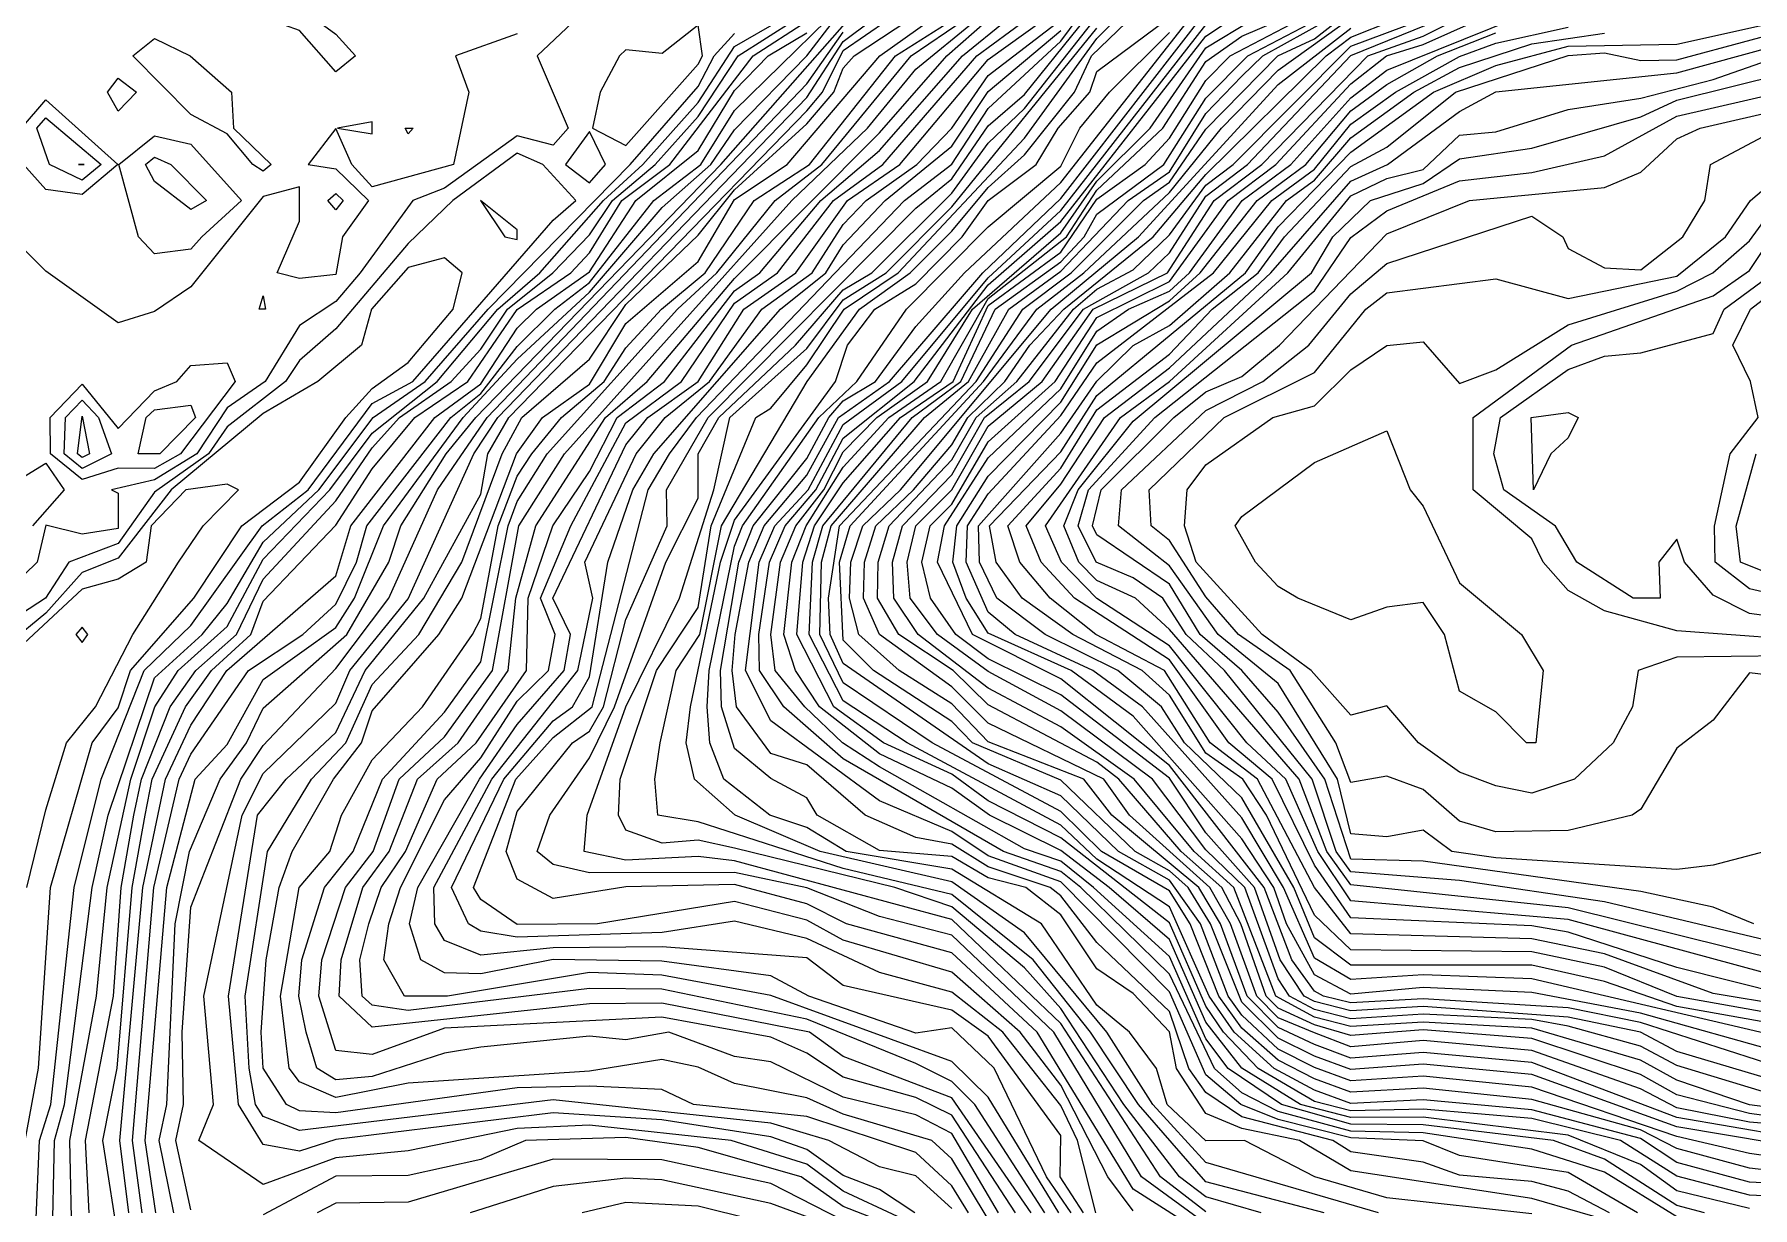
# Model space of a CAD drawing. Extents: x 2324165 to 2328366, y 427900 to 430978.
# Drawn here: x 2324744 to 2325860, y 428926 to 429688 of the extents above; entities that cross this region are included whole.
import ezdxf

# ---------------------------------------------------------------- set-up
doc = ezdxf.new("R2010")
doc.units = 0
doc.layers.add('contours', color=2, linetype='Continuous')

msp = doc.modelspace()

# ---------------------------------------------------------------- linework, layer by layer
at = {"layer": 'contours'}
for points in [[(2325169.9792, 429768.0509), (2325070.7163, 429674.0866), (2325090.8436, 429627.1036), (2325081.199, 429616.0249), (2325057.655, 429622.1661), (2325010.5664, 429588.1945), (2324990.0234, 429580.1221), (2324955.7251, 429533.1397), (2324939.9333, 429514.654), (2324916.389, 429498.9363), (2324894.0315, 429462.6663), (2324869.3002, 429445.4803), (2324849.6321, 429415.6841), (2324822.2114, 429398.5846), (2324794.2359, 429392.1934), (2324798.6673, 429390.102), (2324798.667, 429367.0941), (2324775.1229, 429363.4457), (2324751.5788, 429369.2603), (2324745.9956, 429345.2112), (2324697.4005, 429298.2291)], [(2324834.7209, 428922.3655), (2324825.1965, 428969.3484), (2324830.2672, 428992.8397), (2324835.7095, 429110.2965), (2324844.9409, 429157.2791), (2324864.8445, 429204.2616), (2324881.9503, 429227.7528), (2324892.842, 429250.3953), (2324947.0676, 429298.2261), (2324974.3841, 429345.2086), (2324982.216, 429368.6998), (2325011.6674, 429415.6822), (2325030.904, 429439.1734), (2325190.0323, 429603.6111), (2325314.0741, 429744.5579)], [(2325457.8964, 428923.7387), (2325441.4402, 428945.8498), (2325410.8091, 429005.4813), (2325384.4941, 429039.8159), (2325340.1777, 429078.8233), (2325269.5457, 429099.6703), (2325246.0017, 429112.6945), (2325198.9137, 429124.6241), (2325109.8759, 429110.2933), (2325057.649, 429109.8203), (2325034.1051, 429126.0712), (2325029.3504, 429133.7856), (2325056.8109, 429204.2594), (2325081.1945, 429231.1986), (2325106.538, 429251.2415), (2325142.9068, 429392.1893), (2325156.7155, 429415.6805), (2325174.326, 429439.1717), (2325309.3945, 429580.1183), (2325340.1839, 429603.7725), (2325363.7284, 429639.9348), (2325410.8171, 429683.7062), (2325455.961, 429744.5562)], [(2325504.9844, 428907.7879), (2325457.8965, 428937.8693), (2325395.4537, 429039.8158), (2325340.1779, 429091.2739), (2325271.6735, 429110.2914), (2325246.0019, 429123.0992), (2325198.9138, 429135.8662), (2325128.2815, 429134.3397), (2325081.1933, 429126.6987), (2325057.6493, 429139.3143), (2325050.5936, 429157.2767), (2325057.6498, 429183.1572), (2325093.5995, 429227.7503), (2325104.7386, 429235.4885), (2325113.7934, 429251.2414), (2325128.2836, 429308.0495), (2325155.0892, 429368.6978), (2325154.6444, 429392.1892), (2325181.7304, 429439.1716), (2325316.6394, 429575.2876), (2325340.1837, 429594.295), (2325363.7282, 429628.7947), (2325387.2726, 429649.0531), (2325457.9059, 429736.686)], [(2325541.0474, 428922.3573), (2325504.9846, 428932.8301), (2325487.9879, 428945.8493), (2325451.8493, 428992.8324), (2325410.8097, 429055.1928), (2325387.2659, 429081.6141), (2325340.1782, 429121.239), (2325302.9737, 429133.7824), (2325198.9141, 429159.4571), (2325175.3701, 429164.5619), (2325151.826, 429162.6274), (2325128.282, 429171.0341), (2325123.6367, 429180.7672), (2325124.5952, 429204.2586), (2325148.3333, 429274.7324), (2325175.3718, 429315.6515), (2325183.856, 429368.6975), (2325212.748, 429439.1712), (2325222.4615, 429445.3129), (2325246.006, 429473.371), (2325270.1866, 429509.6447), (2325305.1938, 429533.1356), (2325387.2722, 429620.7554), (2325434.3612, 429685.3329), (2325481.4499, 429732.6522)], [(2324823.1034, 428922.3657), (2324816.2065, 428969.3485), (2324830.2724, 429133.7879), (2324848.6127, 429204.2618), (2324869.2976, 429226.757), (2324892.8422, 429269.03), (2324939.9308, 429302.7956), (2324952.1646, 429321.7174), (2324970.9519, 429368.7), (2325022.7707, 429439.1735), (2325057.6533, 429477.1691), (2325104.742, 429520.5464), (2325151.8308, 429575.5959), (2325183.5705, 429603.6112), (2325198.9196, 429625.9968), (2325246.0083, 429674.2336), (2325281.8764, 429721.0669)], [(2324952.7661, 429674.088), (2324939.935, 429663.672), (2324916.3912, 429690.5662), (2324896.8291, 429697.58), (2324890.5513, 429721.0715), (2324892.8475, 429722.8966), (2324939.9353, 429688.3214), (2324952.7661, 429674.088)], [(2325581.9986, 428922.3568), (2325504.9848, 428942.4863), (2325461.2925, 428992.8323), (2325430.1053, 429039.8154), (2325392.8387, 429086.7986), (2325340.1783, 429129.369), (2325269.5462, 429146.0578), (2325175.3702, 429176.5729), (2325149.1752, 429180.7669), (2325147.0904, 429204.2583), (2325150.5339, 429227.7496), (2325161.0556, 429274.7323), (2325176.3394, 429298.2235), (2325190.5157, 429368.6974), (2325246.0253, 429462.6622), (2325280.1343, 429509.6446), (2325312.9833, 429533.1356), (2325340.1833, 429560.2436), (2325363.7278, 429588.6115), (2325387.2721, 429609.8493), (2325419.847, 429650.5912), (2325430.779, 429674.0824), (2325481.4498, 429723.0233)], [(2325905.2345, 428962.4823), (2325811.0584, 428978.2538), (2325716.8824, 429012.2731), (2325646.2502, 429018.9314), (2325599.162, 429015.4888), (2325575.618, 429024.288), (2325552.074, 429036.0276), (2325528.5302, 429059.3648), (2325508.0898, 429110.2886), (2325493.7029, 429133.7802), (2325481.443, 429144.6508), (2325459.2401, 429157.2719), (2325410.8114, 429203.5797), (2325353.4379, 429227.7473), (2325340.1796, 429241.7316), (2325289.2136, 429274.7308), (2325269.548, 429294.5766), (2325267.0551, 429345.2051), (2325273.9972, 429368.6964), (2325360.7444, 429462.6609), (2325395.3491, 429509.6432), (2325425.7763, 429533.1342), (2325481.4482, 429585.348), (2325515.1735, 429627.0987), (2325552.0814, 429664.9416), (2325630.1641, 429721.0628)], [(2325811.0575, 428904.3655), (2325716.8815, 428931.7938), (2325599.1612, 428949.7743), (2325565.8455, 428969.3397), (2325528.5293, 428977.2096), (2325504.9853, 428987.0527), (2325486.0505, 429016.3234), (2325481.4418, 429039.9492), (2325457.898, 429065.0141), (2325434.3541, 429080.9626), (2325410.8104, 429115.9748), (2325388.1724, 429133.7814), (2325363.7225, 429140.0906), (2325340.1786, 429153.8602), (2325293.0905, 429157.8458), (2325252.5557, 429180.7657), (2325246.0027, 429192.1186), (2325222.4587, 429204.6185), (2325198.9149, 429224.0838), (2325190.4439, 429251.2405), (2325189.8909, 429274.7319), (2325201.6349, 429345.2059), (2325211.1485, 429368.6972), (2325246.0052, 429412.6137), (2325260.1334, 429439.1707), (2325269.5498, 429450.0099), (2325290.5755, 429462.6617), (2325316.6385, 429498.2829), (2325348.2802, 429533.1351), (2325410.816, 429591.9476), (2325504.9938, 429711.8446)], [(2325881.6911, 429015.8045), (2325787.5151, 429046.0593), (2325740.427, 429055.5543), (2325646.2507, 429061.5614), (2325599.1625, 429058.8299), (2325581.4658, 429063.305), (2325575.6185, 429066.3714), (2325560.9484, 429086.7966), (2325542.94, 429133.7796), (2325481.4438, 429213.1397), (2325410.8122, 429269.3303), (2325353.588, 429298.2214), (2325330.8073, 429345.2044), (2325335.2393, 429368.6957), (2325363.7257, 429412.9551), (2325410.8144, 429457.7925), (2325434.3589, 429495.3257), (2325454.7338, 429509.6425), (2325481.4474, 429521.2455), (2325494.477, 429533.1334), (2325528.7541, 429580.1158), (2325560.3303, 429603.6068), (2325599.1694, 429646.988), (2325622.7137, 429664.9585), (2325740.4347, 429712.5289)], [(2324768.7844, 428898.8749), (2324767.1538, 428969.3491), (2324784.4965, 429063.3143), (2324791.503, 429133.7884), (2324806.7016, 429204.2623), (2324822.3965, 429251.2449), (2324837.4975, 429274.736), (2324869.2985, 429303.4542), (2324892.8431, 429347.1451), (2324936.1098, 429392.1917), (2324963.4763, 429428.9529), (2325005.7765, 429462.665), (2325045.1923, 429509.6473), (2325072.5769, 429533.1384), (2325113.7227, 429580.1206), (2325139.2894, 429603.6117), (2325175.3757, 429643.7803), (2325198.9202, 429680.3058), (2325229.0895, 429697.5761)], [(2324779.8276, 428922.3662), (2324777.4248, 428969.3489), (2324795.4679, 429063.3142), (2324800.559, 429133.7883), (2324808.8517, 429180.7709), (2324813.6872, 429204.2622), (2324832.3846, 429251.2447), (2324849.0256, 429274.7359), (2324875.374, 429298.227), (2324892.843, 429334.1314), (2324939.9317, 429384.9599), (2324963.4762, 429419.4937), (2324981.3577, 429439.174), (2325014.8431, 429462.6649), (2325034.1093, 429483.5185), (2325051.4784, 429509.6472), (2325080.9731, 429533.1383), (2325104.7424, 429557.9428), (2325119.7064, 429580.1206), (2325147.4838, 429603.6116), (2325175.3756, 429634.6653), (2325201.3854, 429674.0851), (2325238.0886, 429697.576)], [(2324814.1707, 428922.3658), (2324807.903, 428969.3486), (2324821.7268, 429133.788), (2324838.3043, 429204.2619), (2324845.7535, 429220.4509), (2324883.1592, 429274.7355), (2324918.5234, 429298.2265), (2324939.931, 429317.9525), (2324953.3927, 429345.2088), (2324960.035, 429368.7001), (2325014.6375, 429439.1736), (2325034.1089, 429454.6769), (2325057.6534, 429485.319), (2325082.2886, 429509.6469), (2325104.742, 429527.0093), (2325146.4354, 429580.1202), (2325177.1087, 429603.6113), (2325198.9197, 429638.7627), (2325259.1253, 429697.5758)], [(2325340.1757, 428903.5857), (2325269.5438, 428936.5038), (2325245.9999, 428954.0847), (2325196.736, 428969.344), (2325104.7356, 428979.4189), (2325057.6474, 428977.169), (2324987.015, 428962.742), (2324939.9268, 428958.2597), (2324892.8384, 428940.9211), (2324850.8983, 428969.3481), (2324860.4075, 428992.8393), (2324854.316, 429063.3135), (2324879.1876, 429180.7701), (2324892.8415, 429207.9209), (2324939.9302, 429253.6506), (2324948.9863, 429274.7347), (2324987.0192, 429321.4037), (2325029.498, 429415.682), (2325045.2929, 429439.1732), (2325246.008, 429647.0762), (2325269.5525, 429683.5811), (2325288.3022, 429697.5754)], [(2325316.0718, 428922.3599), (2325293.0879, 428937.5473), (2325269.5439, 428946.785), (2325246, 428963.4881), (2325222.456, 428971.7579), (2325151.8239, 428982.8472), (2325081.1916, 428987.3926), (2324939.9269, 428969.9793), (2324916.3827, 428962.5211), (2324892.8387, 428966.844), (2324876.6421, 428992.8391), (2324870.1932, 429063.3133), (2324889.1903, 429180.77), (2324907.7863, 429204.2611), (2324939.93, 429234.5853), (2324959.0794, 429274.7346), (2324997.2316, 429321.7169), (2325034.1082, 429389.4437), (2325038.6132, 429415.6819), (2325052.257, 429439.1731), (2325246.0079, 429638.4868), (2325256.1695, 429650.5931), (2325269.5524, 429677.5352), (2325298.6082, 429697.5753)], [(2325340.1759, 428925.2484), (2325316.6321, 428946.3863), (2325293.0881, 428952.3822), (2325260.2257, 428969.3433), (2325222.4561, 428980.7035), (2325081.1917, 428995.915), (2324916.3829, 428975.8697), (2324892.8389, 428985.011), (2324887.7848, 428992.839), (2324883.6906, 429016.3304), (2324881.1, 429063.3132), (2324895.6427, 429157.2785), (2324924.136, 429204.2609), (2324946.3606, 429227.752), (2324963.4744, 429265.7662), (2324993.9015, 429298.2256), (2325021.9077, 429345.208), (2325047.9425, 429415.6818), (2325060.6921, 429439.173), (2325104.7415, 429477.19), (2325128.286, 429512.5456), (2325175.3747, 429557.5899), (2325198.9191, 429587.1052), (2325246.0078, 429629.8973), (2325263.379, 429650.593), (2325269.5523, 429666.2406), (2325276.7046, 429674.0842), (2325312.1139, 429697.5752)], [(2325350.9728, 428922.3595), (2325340.1761, 428940.058), (2325316.6323, 428961.6785), (2325246.0002, 428984.9421), (2325172.2717, 428992.8357), (2325151.8241, 429002.6583), (2325104.7359, 429004.7591), (2325057.6477, 429003.566), (2324939.9271, 428987.4584), (2324916.383, 428988.8115), (2324907.8401, 428992.8388), (2324892.8488, 429016.3303), (2324891.5042, 429039.8217), (2324894.8172, 429086.8044), (2324903.1733, 429133.7871), (2324911.5195, 429157.2783), (2324938.4778, 429204.2608), (2324956.5386, 429227.7519), (2324963.4742, 429248.6159), (2325006.801, 429298.2254), (2325021.7968, 429321.7166), (2325057.2718, 429415.6817), (2325074.188, 429439.1729), (2325104.7413, 429460.9212), (2325128.2858, 429500.195), (2325175.3745, 429540.4392), (2325198.919, 429580.8165), (2325233.1656, 429603.6106), (2325293.2624, 429674.084), (2325326.2923, 429697.575)], [(2325363.7199, 428918.2971), (2325340.1763, 428957.528), (2325327.167, 428969.3425), (2325269.5444, 428986.6018), (2325246.0004, 428997.1976), (2325198.9123, 429006.5415), (2325175.3684, 429017.1721), (2325151.8243, 429022.0637), (2325104.736, 429014.4338), (2324987.0155, 429006.6028), (2324939.9272, 428997.2811), (2324916.3832, 429007.5878), (2324909.5603, 429016.3301), (2324903.9346, 429063.3129), (2324916.2441, 429133.7869), (2324936.06, 429157.278), (2324943.7054, 429180.7693), (2324963.4739, 429216.8255), (2324996.1763, 429251.2428), (2325028.6602, 429298.2252), (2325034.1072, 429308.6507), (2325045.4751, 429368.6991), (2325057.6524, 429401.0451), (2325067.2588, 429415.6816), (2325086.6467, 429439.1727), (2325114.2538, 429462.6638), (2325128.2856, 429484.4447), (2325151.4157, 429509.6461), (2325179.9023, 429533.1371), (2325211.7956, 429580.1195), (2325247.6166, 429603.6104), (2325303.4465, 429674.0839), (2325340.5145, 429697.5748)], [(2325370.3073, 428922.3593), (2325340.1765, 428973.9198), (2325316.6325, 428986.1263), (2325269.5445, 428997.616), (2325222.4566, 429020.6354), (2325198.9125, 429023.9937), (2325156.1871, 429039.8186), (2325128.2804, 429034.7485), (2325104.7363, 429037.1274), (2325034.104, 429030.03), (2325010.5598, 429026.1532), (2324963.4715, 429011.0483), (2324939.9273, 429008.8387), (2324927.6195, 429016.3299), (2324920.8014, 429039.8214), (2324915.9467, 429063.3128), (2324917.7922, 429086.8041), (2324932.578, 429133.7867), (2324951.221, 429157.2779), (2324970.3522, 429204.2604), (2325010.5624, 429247.6389), (2325034.1069, 429280.4123), (2325051.9247, 429368.699), (2325057.6522, 429384.6507), (2325077.2738, 429415.6815), (2325161.86, 429509.6459), (2325187.4065, 429533.137), (2325225.3141, 429580.1193), (2325255.6167, 429603.6103), (2325313.6307, 429674.0838), (2325348.1694, 429697.5747)], [(2325381.4897, 428922.3591), (2325340.1766, 428985.84), (2325316.6327, 428997.3364), (2325269.5446, 429010.645), (2325246.0007, 429026.281), (2325222.4568, 429036.5068), (2325151.8246, 429049.6314), (2325010.56, 429042.5211), (2324963.4716, 429025.353), (2324939.9276, 429027.8512), (2324928.8294, 429063.3126), (2324930.8073, 429086.804), (2324946.1921, 429133.7866), (2324964.1363, 429157.2777), (2324981.2078, 429204.2603), (2325010.5622, 429231.6485), (2325041.7095, 429274.7337), (2325058.8909, 429368.6989), (2325088.5998, 429415.6813), (2325236.1392, 429580.1192), (2325285.215, 429627.1014), (2325316.6405, 429665.4129), (2325355.8243, 429697.5746)], [(2325391.6054, 428922.359), (2325340.1768, 428997.1714), (2325269.5448, 429023.9376), (2325247.6294, 429039.8175), (2325151.8247, 429058.6871), (2325104.7366, 429058.1557), (2324963.4718, 429043.1585), (2324942.0405, 429063.3125), (2324943.5236, 429086.8038), (2324957.5604, 429133.7864), (2324974.6705, 429157.2776), (2324992.9818, 429204.2601), (2325019.4065, 429227.7512), (2325051.8577, 429274.7335), (2325056.9324, 429321.7162), (2325069.9522, 429368.6988), (2325115.1765, 429439.1724), (2325142.0986, 429462.6634), (2325198.9184, 429529.4165), (2325293.0959, 429624.036), (2325336.8278, 429674.0835), (2325363.4792, 429697.5746)], [(2325400.5821, 428922.3589), (2325354.9844, 428992.8336), (2325340.1769, 429007.667), (2325316.6329, 429019.3706), (2325246.001, 429048.1775), (2325151.8249, 429067.7467), (2325104.7367, 429068.1787), (2324987.0161, 429053.9973), (2324963.472, 429057.2797), (2324957.057, 429063.3123), (2324955.54, 429086.8037), (2324961.4182, 429110.295), (2324969.505, 429133.7863), (2324985.2046, 429157.2775), (2325005.8135, 429204.26), (2325031.1009, 429227.751), (2325063.8235, 429274.7334), (2325064.8295, 429321.7161), (2325081.0136, 429368.6987), (2325104.7406, 429404.1119), (2325122.6085, 429439.1723), (2325153.3908, 429462.6633), (2325198.9183, 429521.4317), (2325215.3809, 429533.1367), (2325254.9482, 429580.119), (2325293.0958, 429612.6739), (2325346.9265, 429674.0834), (2325375.7707, 429697.5744)], [(2325409.5588, 428922.3588), (2325363.7209, 428997.6833), (2325340.177, 429020.7922), (2325222.4571, 429063.727), (2325151.825, 429076.8103), (2325104.7368, 429078.6027), (2325012.4101, 429063.3117), (2324984.5528, 429063.312), (2324971.1458, 429086.8035), (2324974.4364, 429110.2949), (2324982.074, 429133.7861), (2325010.5617, 429190.8105), (2325034.1062, 429218.0774), (2325057.6507, 429254.7769), (2325078.2073, 429274.7332), (2325082.5128, 429298.2245), (2325072.8311, 429321.716), (2325092.5717, 429368.6985), (2325128.2851, 429435.7869), (2325164.3948, 429462.6632), (2325198.9182, 429513.4469), (2325226.8546, 429533.1366), (2325263.163, 429580.1189), (2325295.3317, 429603.6099), (2325356.3351, 429674.0833), (2325388.1383, 429697.5743)], [(2325417.6926, 428922.3587), (2325401.647, 428945.8503), (2325367.5764, 429016.3248), (2325340.1773, 429042.7097), (2325316.6332, 429039.0904), (2325247.0965, 429063.3089), (2325222.4572, 429076.4719), (2325151.8251, 429085.874), (2325081.1928, 429087.1097), (2325034.1045, 429077.6429), (2325010.5604, 429078.2786), (2324995.2018, 429086.8032), (2324987.8295, 429110.2947), (2324993.2745, 429133.786), (2325033.2525, 429204.2596), (2325057.6505, 429239.7127), (2325088.2706, 429274.7331), (2325092.4446, 429298.2244), (2325080.8327, 429321.7159), (2325128.2849, 429421.4541), (2325142.5923, 429439.1721), (2325175.39, 429462.6631), (2325205.0445, 429509.6454), (2325238.7441, 429533.1364), (2325272.2628, 429580.1188), (2325306.3866, 429603.6097), (2325363.7287, 429671.8547), (2325399.5288, 429697.5741)], [(2325504.9844, 428915.3942), (2325463.2453, 428945.8495), (2325406.2891, 429039.8157), (2325340.178, 429102.7759), (2325293.09, 429115.041), (2325246.002, 429133.5039), (2325198.9139, 429143.5204), (2325104.7376, 429143.2658), (2325081.1935, 429148.68), (2325070.6409, 429157.2765), (2325078.9231, 429180.7677), (2325104.7384, 429218.0061), (2325121.0489, 429251.2414), (2325154.248, 429345.2064), (2325175.3727, 429386.761), (2325175.2948, 429415.6803), (2325188.8136, 429439.1715), (2325238.4922, 429486.1537), (2325269.5506, 429522.1729), (2325288.1818, 429533.1358), (2325340.1836, 429584.849), (2325363.7281, 429617.4799), (2325387.2725, 429639.975), (2325434.3613, 429699.5385)], [(2325617.2113, 428922.3564), (2325504.9849, 428955.0521), (2325470.6521, 428992.8322), (2325440.6939, 429039.8153), (2325387.2662, 429104.4047), (2325340.1784, 429137.5179), (2325254.5057, 429157.2743), (2325199.3112, 429180.7663), (2325172.8775, 429204.258), (2325167.4753, 429227.7494), (2325170.4192, 429251.2408), (2325189.9082, 429345.206), (2325198.9166, 429372.4647), (2325264.4959, 429462.662), (2325272.2477, 429486.1533), (2325290.0821, 429509.6444), (2325316.6389, 429526.0968), (2325346.8566, 429556.6265), (2325363.7277, 429580.174), (2325394.912, 429603.6087), (2325409.0621, 429627.0999), (2325429.7106, 429650.591), (2325434.3609, 429664.0248), (2325481.4495, 429699.0867)], [(2325767.3046, 428922.3546), (2325740.4256, 428936.4126), (2325716.8816, 428942.7595), (2325669.7934, 428946.8133), (2325646.2495, 428955.255), (2325599.1614, 428962.0978), (2325587.666, 428969.3395), (2325528.5293, 428984.8253), (2325504.9854, 429000.5872), (2325494.0236, 429016.3233), (2325481.442, 429053.1472), (2325434.3543, 429098.1042), (2325410.8106, 429128.3478), (2325403.903, 429133.7812), (2325363.7226, 429147.2066), (2325340.1787, 429161.9918), (2325316.6346, 429166.4058), (2325283.8242, 429180.7653), (2325246.0029, 429213.441), (2325222.4589, 429220.9376), (2325200.224, 429251.2404), (2325197.3314, 429274.7318), (2325199.2616, 429298.2232), (2325208.2973, 429345.2058), (2325218.1842, 429368.6971), (2325246.0051, 429401.6374), (2325266.4999, 429439.1706), (2325299.4914, 429462.6616), (2325360.1647, 429533.135), (2325410.8159, 429581.4369), (2325504.9936, 429702.689)], [(2325811.0577, 428919.8759), (2325763.9698, 428948.8356), (2325716.8818, 428963.9065), (2325646.2497, 428974.4142), (2325599.1615, 428975.5568), (2325552.0735, 428988.376), (2325528.5295, 429000.4172), (2325510.6152, 429016.3231), (2325481.4422, 429077.5499), (2325423.7898, 429133.781), (2325410.8108, 429144.2497), (2325373.6765, 429157.2729), (2325269.5471, 429217.4372), (2325230.9912, 429251.2401), (2325215.2461, 429274.7316), (2325214.7413, 429298.223), (2325221.6222, 429345.2057), (2325231.9295, 429368.6969), (2325251.8441, 429392.188), (2325269.5495, 429425.7718), (2325315.622, 429462.6614), (2325363.727, 429525.4584), (2325410.8157, 429566.5049), (2325504.9935, 429686.8533), (2325521.1973, 429697.5727)], [(2325829.0369, 428922.3539), (2325811.0578, 428927.2881), (2325763.9699, 428957.3982), (2325730.9335, 428969.3378), (2325646.2497, 428979.5121), (2325599.1616, 428979.9589), (2325554.1861, 428992.8312), (2325519.6208, 429016.323), (2325504.9858, 429035.4026), (2325481.4424, 429089.004), (2325432.1052, 429133.7809), (2325410.8108, 429150.9565), (2325387.2668, 429159.0416), (2325293.0911, 429212.1163), (2325269.0764, 429227.7483), (2325244.6051, 429251.2399), (2325225.2664, 429274.7315), (2325222.4831, 429298.2229), (2325228.8037, 429345.2056), (2325238.7309, 429368.6968), (2325256.9701, 429392.188), (2325269.5494, 429416.9624), (2325291.2971, 429439.1703), (2325324.1925, 429462.6613), (2325353.4597, 429509.6437), (2325410.8156, 429559.2429), (2325434.3601, 429592.6388), (2325468.8214, 429627.0992), (2325504.9934, 429679.4153), (2325535.0609, 429697.5725)], [(2325858.1459, 428925.2366), (2325811.0579, 428936.7643), (2325787.514, 428953.9482), (2325740.426, 428972.991), (2325646.2498, 428984.6099), (2325599.1616, 428984.361), (2325566.5274, 428992.8311), (2325528.5297, 429016.4156), (2325504.986, 429046.3398), (2325481.4425, 429099.9669), (2325442.2407, 429133.7808), (2325410.8109, 429157.7574), (2325364.5894, 429180.7644), (2325340.1791, 429198.4182), (2325293.0912, 429220.6242), (2325254.2081, 429251.2398), (2325238.5935, 429274.7314), (2325230.9215, 429298.2228), (2325236.0599, 429345.2055), (2325245.5324, 429368.6968), (2325269.5493, 429406.9847), (2325299.1056, 429439.1702), (2325332.8359, 429462.6612), (2325363.7269, 429516.4284), (2325414.5245, 429556.6257), (2325434.36, 429586.8419), (2325477.1549, 429627.0991), (2325504.9933, 429670.5845), (2325528.5376, 429686.8842), (2325553.263, 429697.5723)], [(2325952.3223, 428929.2664), (2325858.146, 428933.8242), (2325811.058, 428946.221), (2325774.3324, 428969.3373), (2325716.8821, 428983.6305), (2325646.2499, 428989.7078), (2325599.1617, 428988.7631), (2325575.6176, 428994.7641), (2325539.0298, 429016.3228), (2325516.4684, 429039.8144), (2325504.9861, 429056.7936), (2325481.4426, 429110.893), (2325410.811, 429166.0791), (2325363.7231, 429190.2034), (2325340.1792, 429207.4812), (2325295.6203, 429227.7479), (2325263.3521, 429251.2397), (2325239.3599, 429298.2227), (2325243.3161, 429345.2054), (2325250.9853, 429368.6967), (2325269.5492, 429396.8078), (2325306.699, 429439.1701), (2325340.9257, 429462.6611), (2325363.7269, 429511.9134), (2325410.8155, 429546.5195), (2325434.3599, 429581.0449), (2325465.5853, 429603.6079), (2325481.4486, 429620.7271), (2325504.9931, 429658.2229), (2325520.9197, 429674.0813), (2325565.7932, 429697.5722)], [(2325952.3224, 428937.5229), (2325858.1461, 428942.4118), (2325811.0581, 428955.2289), (2325787.5142, 428970.639), (2325716.8821, 428989.3862), (2325646.2499, 428995.8142), (2325599.1617, 428993.3904), (2325575.6177, 429002.1026), (2325549.4185, 429016.3227), (2325523.5381, 429039.8143), (2325507.2982, 429063.3059), (2325481.4428, 429121.2272), (2325434.3549, 429152.2493), (2325410.8111, 429174.4009), (2325311.1664, 429227.7478), (2325269.5475, 429255.0092), (2325247.4535, 429298.2226), (2325249.6555, 429345.2053), (2325256.3376, 429368.6966), (2325314.2923, 429439.1701), (2325345.8804, 429462.6611), (2325368.1983, 429509.6435), (2325410.8154, 429540.3558), (2325426.1219, 429556.6256), (2325434.3598, 429571.3886), (2325477.7654, 429603.6077), (2325504.993, 429646.7344), (2325532.298, 429674.0812), (2325577.17, 429697.5721)], [(2325905.2343, 428946.0266), (2325858.1462, 428951.5066), (2325811.0582, 428964.2367), (2325787.5142, 428976.3099), (2325716.8822, 428996.0821), (2325646.25, 429003.5147), (2325599.1618, 429000.7565), (2325575.6178, 429009.441), (2325552.0739, 429021.6675), (2325528.53, 429042.3191), (2325513.4304, 429063.3058), (2325494.9658, 429110.2888), (2325481.4429, 429131.5614), (2325437.1997, 429157.2722), (2325410.8112, 429183.1663), (2325327.276, 429227.7476), (2325269.5476, 429266.6996), (2325254.2703, 429298.2225), (2325255.4554, 429345.2053), (2325261.6899, 429368.6966), (2325322.415, 429439.17), (2325350.835, 429462.661), (2325377.1901, 429509.6434), (2325410.8153, 429534.192), (2325454.7122, 429580.1166), (2325481.4483, 429598.8856), (2325504.9929, 429636.6554), (2325528.5372, 429660.88), (2325542.0308, 429674.0811), (2325584.3429, 429697.572)], [(2325905.2344, 428954.2544), (2325858.1463, 428960.9391), (2325811.0583, 428972.0348), (2325716.8823, 429004.1776), (2325646.2501, 429011.2153), (2325599.1619, 429008.1227), (2325575.6179, 429016.7895), (2325552.0739, 429028.8475), (2325528.5301, 429050.8419), (2325519.5626, 429063.3057), (2325501.5354, 429110.2887), (2325481.443, 429138.5619), (2325448.2405, 429157.2721), (2325410.8113, 429193.373), (2325363.7234, 429214.2102), (2325269.5478, 429279.4618), (2325261.087, 429298.2225), (2325260.0143, 429321.7138), (2325267.0423, 429368.6965), (2325355.7897, 429462.6609), (2325386.1818, 429509.6433), (2325417.5938, 429533.1343), (2325464.6464, 429580.1165), (2325481.4483, 429592.1168), (2325504.9928, 429626.528), (2325551.7635, 429674.081), (2325575.6257, 429685.2915), (2325591.5158, 429697.5719)], [(2325905.2347, 428977.4113), (2325858.1466, 428981.2623), (2325811.0585, 428990.6919), (2325787.5146, 429003.0192), (2325716.8826, 429027.946), (2325646.2504, 429034.4248), (2325599.1621, 429030.2671), (2325575.6182, 429039.285), (2325552.0742, 429049.1361), (2325538.1176, 429063.3055), (2325521.165, 429110.2885), (2325507.7506, 429133.78), (2325455.3998, 429180.7633), (2325438.8764, 429204.2549), (2325363.7237, 429240.5531), (2325340.1799, 429264.295), (2325293.1226, 429298.2221), (2325282.7314, 429321.7136), (2325283.3841, 429345.2049), (2325290.7305, 429368.6962), (2325315.242, 429392.1873), (2325340.1817, 429421.3213), (2325350.4332, 429439.1696), (2325374.5741, 429462.6607), (2325390.6496, 429486.1519), (2325412.837, 429509.643), (2325470.8006, 429556.6251), (2325504.9924, 429597.1264), (2325583.1835, 429674.0806), (2325599.1698, 429686.2226), (2325627.5876, 429697.5715)], [(2325881.6907, 428983.7939), (2325858.1466, 428986.9151), (2325811.0586, 428999.0958), (2325787.5147, 429012.3931), (2325716.8827, 429035.6962), (2325646.2505, 429041.3512), (2325599.1622, 429037.6576), (2325575.6182, 429044.5184), (2325552.0743, 429055.4662), (2325544.3528, 429063.3054), (2325527.7026, 429110.2884), (2325515.4955, 429133.7799), (2325489.138, 429157.2716), (2325448.6457, 429204.2548), (2325434.3557, 429215.1823), (2325363.7238, 429252.5056), (2325340.8611, 429274.7302), (2325305.7219, 429298.2219), (2325291.9053, 429321.7135), (2325292.1961, 429345.2048), (2325299.3458, 429368.6961), (2325340.1816, 429411.6929), (2325355.9017, 429439.1696), (2325382.3328, 429462.6606), (2325419.2082, 429509.6429), (2325434.3593, 429522.547), (2325457.9035, 429535.0411), (2325481.4479, 429557.8275), (2325504.9923, 429590.0685), (2325522.8314, 429603.6072), (2325599.1697, 429680.351), (2325645.195, 429697.5713)], [(2325881.6908, 428989.5115), (2325858.1467, 428992.5679), (2325811.0587, 429008.643), (2325787.5148, 429021.6363), (2325716.8827, 429042.4245), (2325646.2505, 429046.4038), (2325599.1623, 429043.4457), (2325575.6183, 429049.5799), (2325550.588, 429063.3054), (2325523.2403, 429133.7798), (2325497.4366, 429157.2715), (2325458.5242, 429204.2547), (2325410.8118, 429238.2635), (2325363.724, 429263.3371), (2325318.2951, 429298.2218), (2325302.3376, 429321.7133), (2325301.5524, 429345.2047), (2325308.0589, 429368.696), (2325340.1815, 429401.9086), (2325361.3702, 429439.1695), (2325390.3283, 429462.6605), (2325425.5795, 429509.6429), (2325467.7877, 429533.1337), (2325481.4477, 429546.1546), (2325504.9922, 429583.0107), (2325532.1137, 429603.6071), (2325599.1697, 429674.4795), (2325656.4862, 429697.5711)], [(2325881.6909, 428996.8156), (2325811.0588, 429018.0954), (2325787.5149, 429030.7854), (2325740.4269, 429043.6213), (2325716.8828, 429047.9957), (2325646.2506, 429051.4563), (2325599.1624, 429048.5737), (2325575.6183, 429054.6414), (2325559.3244, 429063.3053), (2325552.0745, 429074.4883), (2325530.5017, 429133.7797), (2325504.9873, 429158.2606), (2325470.3654, 429204.2545), (2325410.812, 429248.7085), (2325363.7241, 429274.1686), (2325330.6992, 429298.2216), (2325312.9571, 429321.7132), (2325310.9704, 429345.2046), (2325316.7801, 429368.6959), (2325340.1814, 429392.1277), (2325363.7259, 429433.4512), (2325398.7382, 429462.6604), (2325431.9507, 429509.6428), (2325480.2718, 429533.1336), (2325510.4022, 429580.116), (2325541.3687, 429603.607), (2325610.3596, 429674.0803), (2325646.258, 429687.0039), (2325667.3715, 429697.571)], [(2325881.691, 429006.3101), (2325811.0589, 429027.1588), (2325787.515, 429039.8943), (2325740.4269, 429049.5878), (2325646.2506, 429056.5088), (2325599.1624, 429053.7018), (2325575.6184, 429059.703), (2325568.8438, 429063.3052), (2325553.3101, 429086.7967), (2325536.7208, 429133.7796), (2325504.9874, 429169.2356), (2325481.4437, 429204.7921), (2325410.8121, 429259.0379), (2325363.7242, 429282.4577), (2325342.7373, 429298.2215), (2325326.2141, 429321.7131), (2325320.6735, 429345.2045), (2325326.0097, 429368.6958), (2325340.1813, 429382.8859), (2325363.7258, 429423.4051), (2325407.1481, 429462.6603), (2325434.3591, 429504.1526), (2325481.4475, 429527.4833), (2325519.5737, 429580.1159), (2325550.6238, 429603.6069), (2325599.1695, 429656.0076), (2325622.3655, 429674.0802), (2325646.2579, 429681.5557), (2325682.1632, 429697.5708)], [(2325881.6915, 429050.5107), (2325811.0593, 429062.9001), (2325763.9714, 429081.9701), (2325716.8833, 429092.0237), (2325599.1629, 429093.3909), (2325575.6191, 429115.8814), (2325544.5234, 429180.7623), (2325529.047, 429204.2538), (2325504.988, 429221.127), (2325481.4444, 429258.8809), (2325463.7089, 429274.7287), (2325418.5786, 429298.2206), (2325385.7336, 429321.7124), (2325368.8191, 429345.2039), (2325364.6582, 429368.6954), (2325410.8139, 429416.8937), (2325434.3585, 429453.4879), (2325530.7966, 429533.133), (2325552.0802, 429563.0496), (2325599.1689, 429611.6268), (2325653.0318, 429650.5884), (2325693.346, 429667.8881), (2325740.4343, 429680.4656), (2325811.0666, 429681.656), (2325882.2573, 429697.5685)], [(2325881.6916, 429057.1501), (2325834.6035, 429064.9943), (2325763.9715, 429090.7433), (2325716.8834, 429100.478), (2325599.163, 429103.6255), (2325575.6488, 429133.7792), (2325538.6035, 429204.2537), (2325507.8226, 429227.7455), (2325478.2817, 429274.7286), (2325433.609, 429298.2204), (2325403.9299, 429321.7122), (2325384.3339, 429345.2038), (2325376.4493, 429368.6952), (2325410.8138, 429406.2664), (2325434.3583, 429444.192), (2325481.447, 429480.4224), (2325509.1689, 429509.6419), (2325539.0091, 429533.1329), (2325556.1021, 429556.6241), (2325599.1688, 429602.358), (2325622.7131, 429614.9167), (2325667.1498, 429650.5883), (2325740.4342, 429674.3532), (2325763.9783, 429676.1009), (2325787.5224, 429671.0879), (2325811.0665, 429671.4657), (2325907.5335, 429697.5682)], [(2325881.6916, 429064.0862), (2325811.0596, 429081.8385), (2325740.4276, 429104.8888), (2325716.8835, 429108.9323), (2325599.1631, 429114.1355), (2325575.6194, 429148.2441), (2325548.16, 429204.2536), (2325519.9252, 429227.7453), (2325481.4446, 429281.8392), (2325419.8339, 429321.712), (2325398.066, 429345.2036), (2325388.3102, 429368.6951), (2325410.8137, 429395.8028), (2325439.1974, 429439.1686), (2325481.4469, 429471.5319), (2325547.2216, 429533.1328), (2325599.1687, 429592.8368), (2325622.9684, 429603.606), (2325669.8015, 429637.9681), (2325693.3458, 429650.8839), (2325811.0664, 429663.0914), (2325936.7797, 429697.5678)], [(2325057.6557, 429688.4982), (2325017.7525, 429674.0872), (2325026.4187, 429650.5958), (2325016.4526, 429603.6131), (2324963.4782, 429589.1256), (2324950.4162, 429603.6139), (2324939.9346, 429626.8612), (2324921.9349, 429603.6142), (2324939.9343, 429600.6573), (2324961.1162, 429580.1224), (2324944.2977, 429556.6312), (2324939.9335, 429532.1503), (2324916.3893, 429529.5232), (2324901.8184, 429533.1404), (2324916.3898, 429566.7221), (2324916.39, 429589.1502), (2324892.8459, 429582.7584), (2324845.757, 429524.1907), (2324822.2127, 429508.0339), (2324798.6685, 429500.7567), (2324751.5808, 429534.2772), (2324728.0369, 429557.8023)], [(2324755.6623, 428898.8751), (2324757.136, 428969.3492), (2324763.8128, 428992.8405), (2324781.7128, 429133.7885), (2324792.168, 429180.7711), (2324822.2099, 429269.9614), (2324853.1044, 429298.2272), (2324869.2987, 429318.3296), (2324892.8432, 429358.2746), (2324929.0264, 429392.1918), (2324964.1689, 429439.1742), (2324997.8972, 429462.6651), (2325038.9062, 429509.6474), (2325131.0951, 429603.6118), (2325175.3758, 429654.2387), (2325185.7519, 429674.0853), (2325198.9203, 429688.6581)], [(2324799.581, 428898.8746), (2324788.6786, 428969.3488), (2324797.96, 429016.3314), (2324807.6149, 429133.7882), (2324816.1567, 429180.7708), (2324820.6728, 429204.2621), (2324842.3727, 429251.2446), (2324859.1011, 429274.7358), (2324884.7412, 429298.2269), (2324892.8428, 429319.8584), (2324939.9316, 429369.2531), (2324963.4761, 429405.7664), (2324991.3843, 429439.1738), (2325025.7491, 429462.6648), (2325057.6537, 429509.431), (2325092.5137, 429533.1381), (2325104.7423, 429546.1166), (2325125.6901, 429580.1205), (2325156.8526, 429603.6115), (2325211.0445, 429674.085), (2325246.0086, 429696.6787)], [(2324805.4629, 428922.3659), (2324799.5994, 428969.3487), (2324814.6709, 429133.7881), (2324829.2624, 429204.262), (2324845.7537, 429239.1975), (2324869.1766, 429274.7357), (2324939.9312, 429336.2246), (2324949.8032, 429368.7002), (2325004.1777, 429439.1737), (2325034.109, 429461.1529), (2325057.6535, 429497.1636), (2325070.3498, 429509.647), (2325104.7421, 429533.7761), (2325134.8466, 429580.1204), (2325175.3753, 429612.6486), (2325198.9199, 429651.633), (2325220.7037, 429674.0848), (2325246.0085, 429689.197)], [(2324845.75, 428924.3181), (2324835.974, 428969.3483), (2324841.0327, 428992.8396), (2324840.2474, 429039.8223), (2324845.7523, 429121.0526), (2324878.1639, 429204.2615), (2324892.8417, 429226.1047), (2324939.9305, 429276.0751), (2324974.3808, 429321.7172), (2325005.9289, 429392.1909), (2325038.3288, 429439.1733), (2325246.0081, 429655.9898), (2325269.5526, 429689.627)], [(2325425.6901, 428922.3586), (2325410.4881, 428945.8502), (2325410.8087, 428972.7649), (2325363.7213, 429037.2248), (2325340.1774, 429054.0806), (2325269.5453, 429070.0995), (2325246.0015, 429088.1032), (2325151.8252, 429095.1722), (2325081.1929, 429094.6746), (2325034.1047, 429089.9118), (2325010.5607, 429099.4785), (2325004.329, 429110.2945), (2325003.5878, 429133.7859), (2325041.3585, 429204.2596), (2325097.2013, 429274.733), (2325106.9435, 429321.7156), (2325101.7901, 429345.2071), (2325135.0735, 429415.6808), (2325153.892, 429439.1719), (2325182.59, 429462.663), (2325216.7379, 429509.6453), (2325249.4066, 429533.1363), (2325269.5511, 429564.6475), (2325284.4588, 429580.1186), (2325317.4581, 429603.6096), (2325340.0936, 429627.1007), (2325363.7286, 429661.4488), (2325410.8172, 429697.5122)], [(2325433.6875, 428922.3585), (2325421.6838, 428969.3414), (2325410.809, 428992.2088), (2325373.1504, 429039.8161), (2325340.1776, 429065.7689), (2325293.0895, 429078.6294), (2325246.0016, 429100.6457), (2325198.9136, 429112.0409), (2325151.8253, 429104.497), (2325057.6489, 429101.5935), (2325034.1048, 429105.4136), (2325026.1951, 429110.2942), (2325015.1576, 429133.7857), (2325049.0847, 429204.2595), (2325081.1946, 429242.0665), (2325093.647, 429251.2417), (2325104.739, 429270.6979), (2325116.6001, 429345.2069), (2325132.9248, 429392.1894), (2325146.441, 429415.6806), (2325228.7665, 429509.6452), (2325258.1429, 429533.1362), (2325269.551, 429551.4805), (2325296.7776, 429580.1185), (2325340.184, 429615.481), (2325363.7285, 429651.043), (2325410.8171, 429690.6092)], [(2325504.9845, 428923.1738), (2325475.5341, 428945.8494), (2325410.8096, 429045.4777), (2325340.1781, 429113.109), (2325198.914, 429151.1746), (2325175.37, 429153.9169), (2325128.2817, 429151.4964), (2325101.3098, 429157.2761), (2325103.2505, 429180.7675), (2325128.2829, 429251.1363), (2325163.2304, 429321.715), (2325185.4387, 429392.1888), (2325195.8968, 429439.1714), (2325246.0061, 429484.0911), (2325269.5505, 429515.7019), (2325297.4042, 429533.1357), (2325340.1835, 429576.1485), (2325434.3612, 429692.1637)], [(2325128.2872, 429615.9104), (2325175.376, 429668.6748), (2325178.2047, 429674.0853), (2325175.3763, 429694.0697), (2325151.832, 429675.6086), (2325128.2879, 429678.0328), (2325124.1261, 429674.086), (2325111.7148, 429650.5948), (2325106.6528, 429627.1034), (2325128.2872, 429615.9104)], [(2325716.8813, 428921.7272), (2325622.7051, 428932.0931), (2325575.8305, 428945.8482), (2325530.1236, 428969.3401), (2325504.9851, 428969.1725), (2325480.0117, 428992.8321), (2325473.0974, 429016.3235), (2325455.3927, 429039.8151), (2325434.3538, 429057.4059), (2325398.3295, 429110.2899), (2325340.1785, 429145.689), (2325271.5474, 429157.2741), (2325246.0024, 429172.7091), (2325221.9043, 429180.7661), (2325192.0393, 429204.2578), (2325182.9982, 429227.7493), (2325181.2275, 429251.2407), (2325182.4504, 429274.732), (2325198.9164, 429355.6575), (2325204.1127, 429368.6972), (2325253.7668, 429439.1708), (2325278.3964, 429462.6618), (2325310.6001, 429509.6442), (2325363.7275, 429563.1044), (2325410.8161, 429602.4582), (2325423.1832, 429627.0997), (2325442.4472, 429650.5909), (2325481.4494, 429689.2377)], [(2325785.3634, 428922.3544), (2325740.4257, 428948.6335), (2325669.7936, 428959.6583), (2325646.2496, 428969.2772), (2325599.1615, 428971.1547), (2325552.0734, 428983.0006), (2325527.831, 428992.8315), (2325504.9856, 429012.0326), (2325481.4421, 429065.972), (2325410.8107, 429137.5428), (2325363.7227, 429154.3225), (2325340.1788, 429170.0949), (2325293.0908, 429190.0504), (2325222.4592, 429242.0665), (2325206.108, 429274.7317), (2325214.9597, 429345.2057), (2325225.128, 429368.697), (2325246.7181, 429392.1881), (2325269.5496, 429434.5811), (2325307.5567, 429462.6615), (2325363.7271, 429529.9734), (2325410.8158, 429573.767), (2325504.9935, 429694.2912)], [(2325881.6906, 428972.3587), (2325811.0584, 428984.4728), (2325716.8825, 429020.1959), (2325646.2503, 429026.6781), (2325599.1621, 429022.8766), (2325575.6181, 429031.7865), (2325552.0741, 429042.806), (2325531.8824, 429063.3056), (2325514.6274, 429110.2885), (2325500.5702, 429133.7801), (2325443.9816, 429180.7635), (2325425.7571, 429204.2551), (2325363.7236, 429228.452), (2325340.1798, 429253.1804), (2325305.9395, 429274.7306), (2325279.7196, 429298.2222), (2325273.5575, 429321.7137), (2325274.5721, 429345.205), (2325282.3639, 429368.6963), (2325306.8255, 429392.1874), (2325404.5406, 429509.6431), (2325461.2954, 429556.6252), (2325552.0813, 429655.4935), (2325599.1699, 429692.0941)], [(2325881.6912, 429025.8378), (2325787.5151, 429052.2244), (2325716.883, 429065.5539), (2325646.2508, 429068.791), (2325599.1625, 429064.5099), (2325575.6186, 429077.006), (2325557.3728, 429110.288), (2325549.1591, 429133.7795), (2325528.5315, 429165.3367), (2325457.9001, 429245.1317), (2325417.5353, 429274.7293), (2325363.7244, 429299.1187), (2325349.2947, 429321.7128), (2325340.8239, 429345.2043), (2325343.4119, 429368.6956), (2325363.7256, 429401.1591), (2325410.8143, 429449.1623), (2325434.3588, 429486.4988), (2325481.4474, 429515.0076), (2325501.3136, 429533.1333), (2325538.3219, 429580.1157), (2325570.1213, 429603.6067), (2325599.1693, 429638.4292), (2325622.7136, 429655.5643), (2325655.5295, 429674.0798), (2325693.3462, 429689.032)], [(2325881.6913, 429035.9018), (2325716.8831, 429074.473), (2325646.2509, 429077.1671), (2325599.1627, 429073.9707), (2325575.6187, 429087.8512), (2325555.6199, 429133.7794), (2325528.5316, 429179.105), (2325463.9173, 429251.2373), (2325431.6762, 429274.7291), (2325381.2276, 429298.2211), (2325363.7245, 429312.7486), (2325349.3957, 429345.2042), (2325350.3665, 429368.6955), (2325363.7254, 429389.5837), (2325410.8142, 429440.5321), (2325434.3587, 429474.7191), (2325509.9661, 429533.1332), (2325547.8896, 429580.1155), (2325575.6247, 429600.5196), (2325599.1692, 429629.8704), (2325628.2769, 429650.5887), (2325669.8019, 429673.8349), (2325693.3461, 429682.4501), (2325740.4344, 429692.6903)], [(2325881.6914, 429043.8712), (2325811.0593, 429056.4936), (2325763.9713, 429072.8132), (2325716.8832, 429083.392), (2325599.1628, 429083.4315), (2325575.6189, 429101.1386), (2325562.2942, 429133.7793), (2325528.5318, 429192.0805), (2325491.2039, 429227.7457), (2325476.3215, 429251.2372), (2325447.8715, 429274.7289), (2325400.6113, 429298.2208), (2325369.3375, 429321.7126), (2325357.9675, 429345.2041), (2325357.321, 429368.6954), (2325410.8141, 429428.9864), (2325434.3586, 429462.8184), (2325457.9029, 429485.9353), (2325481.4472, 429498.9123), (2325520.7329, 429533.1331), (2325557.4669, 429580.1154), (2325575.6246, 429593.4701), (2325599.1691, 429620.8574), (2325640.105, 429650.5886), (2325669.8019, 429666.5426), (2325716.8902, 429681.9857), (2325763.9785, 429689.0032)], [(2324897.8988, 429603.6145), (2324892.8461, 429599.3434), (2324886.0702, 429603.6147), (2324869.3023, 429623.5965), (2324845.7583, 429635.9789), (2324808.0326, 429674.0897), (2324822.2148, 429685.3617), (2324845.4045, 429674.0892), (2324872.1749, 429650.5976), (2324873.4485, 429627.1062), (2324897.8988, 429603.6145)], [(2325881.6918, 429074.7605), (2325740.4277, 429112.9498), (2325599.1633, 429125.1594), (2325577.8374, 429157.2705), (2325557.1187, 429204.2535), (2325531.8091, 429227.7452), (2325481.4447, 429290.9211), (2325434.3569, 429321.6266), (2325411.2963, 429345.2034), (2325400.9478, 429368.6949), (2325449.7262, 429439.1685), (2325481.4467, 429462.6426), (2325558.3501, 429533.1327), (2325599.1686, 429583.3155), (2325622.7128, 429594.3659), (2325646.257, 429600.2427), (2325669.8013, 429622.5231), (2325693.3455, 429624.78), (2325740.4338, 429639.3979), (2325787.5221, 429646.5688), (2325834.6104, 429658.7777), (2325905.243, 429683.5312)], [(2324810.389, 429650.5983), (2324798.6702, 429638.2326), (2324791.6703, 429650.5985), (2324798.6704, 429659.7205), (2324810.389, 429650.5983)], [(2325881.6919, 429085.4348), (2325740.4278, 429120.5754), (2325599.1634, 429135.6007), (2325583.7707, 429157.2705), (2325565.6624, 429204.2534), (2325481.4449, 429301.435), (2325459.283, 429321.7115), (2325434.3571, 429333.1911), (2325422.6063, 429345.2033), (2325412.8483, 429368.6948), (2325422.0937, 429392.1861), (2325457.9024, 429436.7116), (2325573.7021, 429533.1325), (2325587.5519, 429556.6237), (2325612.0145, 429580.1148), (2325646.2569, 429591.3194), (2325669.8012, 429607.2968), (2325716.8894, 429614.1681), (2325787.5219, 429634.4473), (2325811.0662, 429645.3328), (2325881.6986, 429662.9023)], [(2324798.3939, 429603.6157), (2324775.1254, 429584.1086), (2324751.5814, 429587.3011), (2324737.0334, 429603.6164), (2324735.8629, 429627.1078), (2324751.5821, 429645.622), (2324798.3939, 429603.6157)], [(2325881.692, 429096.5093), (2325763.9719, 429124.5869), (2325669.7957, 429138.2798), (2325599.1635, 429143.9534), (2325589.704, 429157.2704), (2325574.2061, 429204.2533), (2325517.2564, 429274.7281), (2325492.3342, 429298.2198), (2325477.1818, 429321.7113), (2325457.9012, 429335.0431), (2325433.9163, 429345.2032), (2325422.1254, 429368.6947), (2325428.9121, 429392.186), (2325472.0102, 429439.1682), (2325575.6238, 429521.5879), (2325599.1683, 429556.1353), (2325622.7126, 429573.4639), (2325669.801, 429592.8811), (2325716.8892, 429598.3766), (2325763.9776, 429609.0949), (2325811.066, 429634.9658), (2325881.6985, 429651.3129)], [(2324787.4365, 429603.6158), (2324775.1255, 429593.295), (2324754.0376, 429603.6162), (2324745.7392, 429627.1077), (2324751.5819, 429633.9892), (2324787.4365, 429603.6158)], [(2324963.4786, 429623.487), (2324963.4787, 429631.2173), (2324940.9764, 429627.1054), (2324963.4786, 429623.487)], [(2325861.0681, 429110.2845), (2325834.6041, 429121.1359), (2325787.5161, 429131.209), (2325646.2517, 429150.8844), (2325599.1636, 429152.3061), (2325582.4146, 429204.2532), (2325552.0765, 429247.6379), (2325528.5322, 429274.728), (2325501.4365, 429298.2196), (2325481.4452, 429330.833), (2325434.3574, 429362.8468), (2325431.4026, 429368.6946), (2325437.0445, 429392.1859), (2325484.1789, 429439.1681), (2325504.9908, 429455.9607), (2325528.535, 429465.8396), (2325552.982, 429486.15), (2325622.7124, 429558.5899), (2325676.2326, 429580.114), (2325763.9773, 429588.6287), (2325787.5215, 429598.6468), (2325811.0659, 429620.2539), (2325826.0835, 429627.095), (2325881.6984, 429639.8601)], [(2324853.0236, 429556.6323), (2324845.7573, 429548.5613), (2324822.2132, 429545.6299), (2324811.7249, 429556.6328), (2324799.1054, 429603.6157), (2324822.2141, 429622.2514), (2324845.7581, 429616.8792), (2324878.585, 429580.1234), (2324853.0236, 429556.6323)], [(2324990.1087, 429627.1048), (2324987.0227, 429623.5169), (2324985.0436, 429627.1049), (2324990.1087, 429627.1048)], [(2325104.7428, 429591.6816), (2325115.0884, 429603.612), (2325104.7432, 429624.9197), (2325089.1684, 429603.6123), (2325104.7428, 429591.6816)], [(2325881.6928, 429160.705), (2325834.6044, 429148.4349), (2325811.0603, 429145.5201), (2325693.3399, 429153.1316), (2325664.7719, 429157.2695), (2325646.252, 429170.9916), (2325622.7078, 429166.6757), (2325599.1638, 429168.6101), (2325590.5566, 429204.2531), (2325552.0767, 429266.4112), (2325513.0642, 429298.2195), (2325481.4453, 429342.8068), (2325448.2451, 429368.6944), (2325450.3899, 429392.1857), (2325504.9906, 429443.8243), (2325542.1546, 429462.6588), (2325571.9323, 429486.1498), (2325599.1679, 429519.633), (2325622.7122, 429539.3163), (2325716.8889, 429569.9339), (2325736.8706, 429556.622), (2325740.4328, 429549.0105), (2325763.9767, 429536.5222), (2325787.5208, 429535.1602), (2325814.9509, 429556.6211), (2325829.1656, 429580.1123), (2325832.9025, 429603.6036), (2325877.281, 429627.0944)], [(2325881.6941, 429270.5431), (2325858.15, 429273.226), (2325834.6055, 429242.5236), (2325811.0612, 429224.3317), (2325787.5167, 429184.6316), (2325782.0245, 429180.7595), (2325740.4283, 429170.7434), (2325693.3401, 429170.0051), (2325669.7961, 429177.0063), (2325646.2523, 429197.4562), (2325622.7083, 429206.1857), (2325599.1642, 429202.0953), (2325589.4574, 429227.7445), (2325559.8869, 429274.7276), (2325526.3084, 429298.2194), (2325504.9892, 429322.6401), (2325481.4455, 429359.3468), (2325469.6458, 429368.6941), (2325468.2388, 429392.1855), (2325517.0414, 429439.1677), (2325575.6232, 429468.4839), (2325608.9425, 429509.6407), (2325622.712, 429520.2893), (2325693.3443, 429529.3101), (2325740.4324, 429516.4382), (2325811.0648, 429530.9276), (2325842.6252, 429556.6207), (2325858.9124, 429580.1119), (2325905.2422, 429619.6438)], [(2324744.4762, 428898.8752), (2324747.4505, 428969.3493), (2324754.8427, 428992.8406), (2324770.0882, 429133.7886), (2324787.4917, 429204.2625), (2324815.5045, 429274.7363), (2324845.7544, 429304.1006), (2324892.02, 429368.7009), (2324921.943, 429392.1919), (2324963.4766, 429448.1927), (2324990.0179, 429462.6652), (2325081.1984, 429567.3596), (2325095.9355, 429580.1208), (2325074.3293, 429603.6125), (2325057.6548, 429610.8526), (2325015.9047, 429580.1218), (2324987.0219, 429552.2805), (2324939.933, 429496.8331), (2324916.3887, 429476.2535), (2324907.2308, 429462.6662), (2324869.3, 429433.1609), (2324857.3141, 429415.684), (2324822.2114, 429390.7139), (2324798.6669, 429357.4295), (2324766.523, 429345.211), (2324751.4553, 429321.7198), (2324714.9469, 429298.2288)], [(2324855.9061, 429580.1236), (2324845.7576, 429574.2351), (2324822.2137, 429592.5006), (2324816.4096, 429603.6155), (2324822.2139, 429608.2963), (2324832.699, 429603.6153), (2324855.9061, 429580.1236)], [(2324776.479, 429603.6159), (2324772.8074, 429603.616), (2324776.479, 429603.6159)], [(2325881.6942, 429284.3157), (2325811.0619, 429283.5071), (2325785.9842, 429274.725), (2325782.1349, 429251.2336), (2325769.6348, 429227.7424), (2325744.5826, 429204.2513), (2325716.8845, 429195.068), (2325693.3405, 429199.887), (2325669.7965, 429208.7043), (2325643.2927, 429227.7439), (2325622.7088, 429251.7494), (2325599.1647, 429245.8499), (2325573.5345, 429274.7274), (2325541.7386, 429298.2192), (2325498.7873, 429345.2024), (2325491.239, 429368.6939), (2325492.9387, 429392.1852), (2325504.9902, 429408.3341), (2325548.6396, 429439.1673), (2325575.6229, 429446.849), (2325599.1673, 429470.2582), (2325622.7116, 429486.031), (2325646.2557, 429488.4111), (2325669.7995, 429461.3804), (2325693.3437, 429470.2396), (2325740.4322, 429499.3504), (2325811.0647, 429521.3172), (2325834.4473, 429533.1295), (2325858.1533, 429553.9649), (2325881.6977, 429585.9686)], [(2324944.7771, 429580.1226), (2324939.934, 429574.078), (2324934.6959, 429580.1227), (2324939.9341, 429584.8177), (2324944.7771, 429580.1226)], [(2325057.6542, 429554.8396), (2325057.6543, 429561.0385), (2325033.8307, 429580.1216), (2325049.7106, 429556.63), (2325057.6542, 429554.8396)], [(2325881.6943, 429295.4439), (2325811.0621, 429300.5815), (2325763.9741, 429313.5219), (2325740.4302, 429326.8198), (2325724.2793, 429345.1998), (2325716.8865, 429360.4055), (2325678.8091, 429392.1831), (2325678.7742, 429439.1658), (2325742.6598, 429486.1478), (2325834.6088, 429518.339), (2325858.153, 429534.683), (2325888.5212, 429580.1116)], [(2324738.1798, 428969.3494), (2324746.7967, 429016.332), (2324754.6816, 429133.7888), (2324781.6682, 429227.754), (2324798.6656, 429250.4948), (2324806.5597, 429274.7364), (2324847.7018, 429321.7187), (2324878.9883, 429368.701), (2324916.3878, 429397.0691), (2324946.4122, 429439.1744), (2324963.4767, 429458.0015), (2324987.021, 429475.0277), (2325016.1523, 429509.6477), (2325022.1082, 429533.139), (2325010.5659, 429542.8338), (2324987.0217, 429536.6941), (2324963.1724, 429509.6483), (2324956.6443, 429486.157), (2324928.2341, 429462.6659), (2324892.8442, 429441.8546), (2324833.0575, 429392.1929), (2324798.6668, 429347.7648), (2324775.1226, 429338.3765), (2324751.5782, 429312.1343), (2324728.0338, 429292.5399)], [(2325881.6945, 429308.676), (2325858.1504, 429311.9437), (2325834.6065, 429323.82), (2325815.942, 429345.1987), (2325811.0628, 429360.0408), (2325799.2816, 429345.1989), (2325800.2043, 429321.7075), (2325782.6034, 429321.7077), (2325745.9777, 429345.1995), (2325732.135, 429368.6911), (2325698.6682, 429392.1828), (2325692.0981, 429415.6743), (2325696.562, 429439.1656), (2325740.4318, 429470.4136), (2325763.976, 429479.0881), (2325787.5202, 429481.2412), (2325834.6085, 429493.672), (2325841.7681, 429509.638), (2325873.7657, 429533.129)], [(2325881.6947, 429322.4389), (2325858.1506, 429327.7616), (2325835.9347, 429345.1985), (2325835.5665, 429368.6899), (2325845.732, 429415.6725), (2325863.8441, 429439.1636), (2325858.8037, 429462.6551), (2325847.3155, 429486.1466), (2325858.8272, 429509.6378), (2325881.6971, 429527.1782)], [(2324894.291, 429509.6491), (2324890.2424, 429509.6491), (2324892.8451, 429518.3088), (2324894.291, 429509.6491)], [(2324839.1079, 429415.6842), (2324822.2115, 429406.1539), (2324798.6674, 429406.2282), (2324775.1233, 429398.8935), (2324754.5997, 429415.6852), (2324754.5004, 429439.1766), (2324775.124, 429460.7445), (2324798.6677, 429432.1249), (2324822.2121, 429456.4318), (2324836.7911, 429462.667), (2324845.7564, 429473.0281), (2324869.3005, 429474.7498), (2324874.5674, 429462.6666), (2324839.1079, 429415.6842)], [(2324794.1575, 429415.6848), (2324775.1233, 429406.0987), (2324763.4064, 429415.6851), (2324764.4097, 429439.1765), (2324775.1239, 429450.3812), (2324785.8426, 429439.1762), (2324794.1575, 429415.6848)], [(2324825.6887, 429415.6844), (2324811.5903, 429415.6846), (2324816.6899, 429439.1759), (2324822.212, 429444.0742), (2324845.7561, 429447.2142), (2324848.7496, 429439.1755), (2324825.6887, 429415.6844)], [(2325717.8639, 429392.1826), (2325716.395, 429439.1654), (2325740.4315, 429442.5254), (2325746.9912, 429439.165), (2325740.4313, 429425.8705), (2325729.0626, 429415.6738), (2325717.8639, 429392.1826)], [(2324779.8513, 429415.6849), (2324775.1234, 429413.3039), (2324772.2131, 429415.685), (2324775.1237, 429440.0179), (2324779.8513, 429415.6849)], [(2325719.4808, 429227.743), (2325713.3153, 429227.7431), (2325693.3411, 429248.0551), (2325669.7971, 429261.4324), (2325660.1408, 429298.2178), (2325646.2537, 429318.9812), (2325622.7096, 429316.0191), (2325599.1654, 429307.6691), (2325564.8389, 429321.7103), (2325552.0775, 429329.3462), (2325537.33, 429345.202), (2325524.118, 429368.6935), (2325528.5339, 429374.9634), (2325575.6225, 429409.8531), (2325622.7109, 429430.549), (2325637.8988, 429392.1835), (2325646.2544, 429381.5862), (2325669.7979, 429331.6629), (2325710.1221, 429298.2172), (2325724.2025, 429274.7257), (2325719.4808, 429227.743)], [(2324728.035, 429395.0731), (2324751.5793, 429409.4185), (2324763.4315, 429392.1938), (2324742.833, 429368.7026)], [(2325969.5029, 429298.2142), (2325852.3212, 429345.1983), (2325849.5281, 429368.6897), (2325862.6276, 429415.6723)], [(2324739.3108, 429133.789), (2324751.5767, 429184.3089), (2324765.0106, 429227.7542), (2324783.9003, 429251.2453), (2324808.0337, 429298.2278), (2324837.6696, 429345.2102), (2324853.8985, 429368.7013), (2324876.8343, 429392.1924), (2324869.2996, 429395.8365), (2324842.4432, 429392.1928), (2324820.077, 429368.7017), (2324816.7563, 429345.2104), (2324798.6666, 429334.0692), (2324775.1224, 429327.6066), (2324728.0337, 429283.5857)], [(2324775.122, 429293.0942), (2324778.7927, 429298.2281), (2324775.1221, 429302.9008), (2324771.1482, 429298.2282), (2324775.122, 429293.0942)], [(2325316.6316, 428908.0452), (2325269.5437, 428926.6472), (2325242.3023, 428945.8521), (2325175.3677, 428964.8577), (2325128.2796, 428971.3454), (2325063.1231, 428969.3456), (2325034.1031, 428957.0513), (2324987.0148, 428946.6859), (2324939.9266, 428946.3076), (2324892.8381, 428921.1599)], [(2325269.5436, 428917.5604), (2325222.4556, 428941.5316), (2325151.8236, 428956.858), (2325081.1913, 428957.3066), (2324987.0146, 428929.3396), (2324939.9264, 428928.6584), (2324927.8309, 428922.3644)], [(2325303.1592, 428898.8687), (2325222.4555, 428928.5046), (2325151.8234, 428943.9796), (2325128.2793, 428944.86), (2325081.1911, 428939.6139), (2325027.3117, 428922.3633)], [(2325245.9994, 428909.3172), (2325175.3673, 428926.7883), (2325128.2791, 428929.0713), (2325099.9498, 428922.3624)]]:
    msp.add_lwpolyline(points, dxfattribs=at)

doc.saveas('drawing.dxf')
